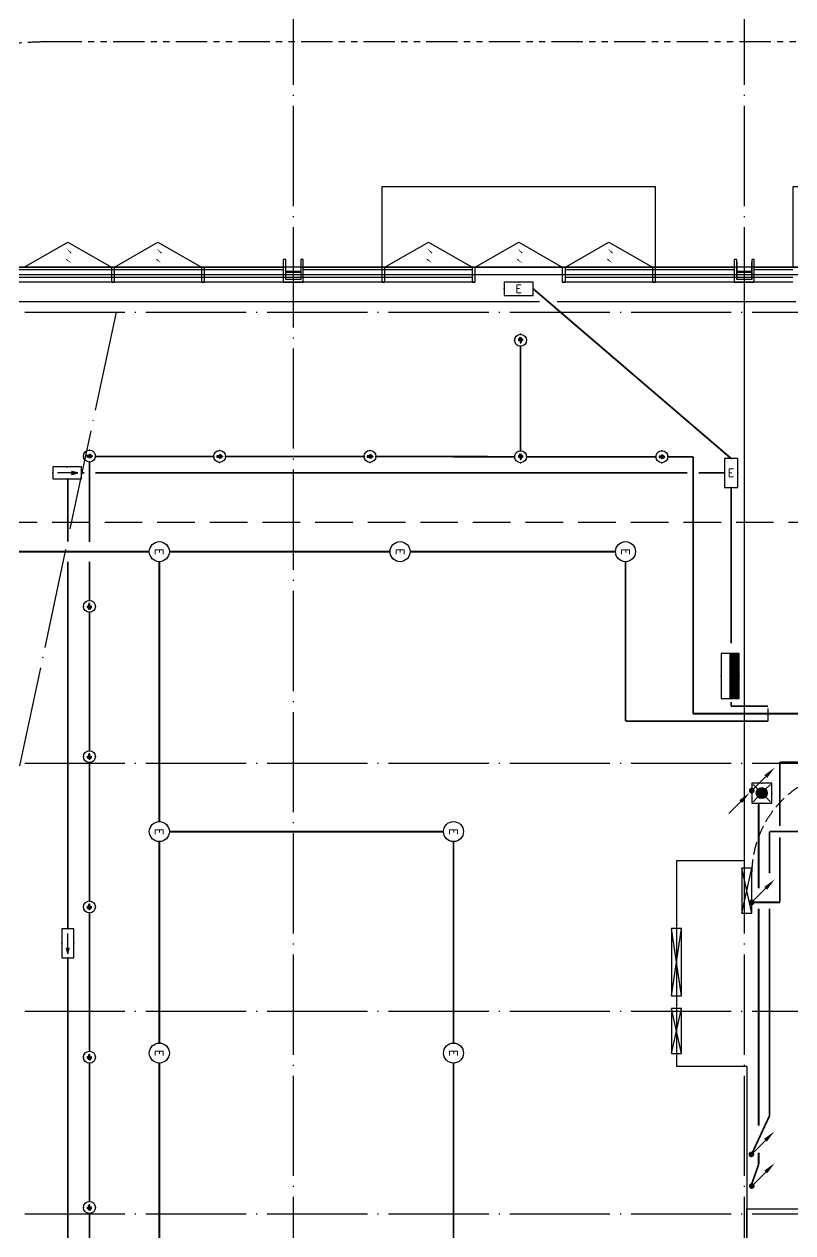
# Model space of a CAD drawing. Extents: x -288892 to 250096, y -100054 to 404668.
# Drawn here: x 9030 to 24370, y 7322 to 31450 of the extents above; entities that cross this region are included whole.
import ezdxf
from ezdxf.enums import TextEntityAlignment as Align
from ezdxf.xclip import XClip

# ---------------------------------------------------------------- set-up
doc = ezdxf.new("R2010")
doc.units = 0
doc.header["$LTSCALE"] = 1000
doc.header["$MEASUREMENT"] = 0
for name, pattern in [('104-14# 核心筒$0$DASH', [0.35, 0.25, -0.1]), ('104-14# 核心筒$0$DOTE', [2.42, 2, -0.2, 0.02, -0.2]), ('DASH', [0.35, 0.25, -0.1]), ('X-104 14#平面$0$109 3#平面$0$DASH', [0.35, 0.25, -0.1]), ('X-104 14#平面$0$PHANTOM2', [1.25, 0.625, -0.125, 0.125, -0.125, 0.125, -0.125])]:
    doc.linetypes.add(name, pattern=pattern)
doc.layers.get('0').update_dxf_attribs({"linetype": 'CONTINUOUS'})
doc.layers.add('104-14# 核心筒$0$04-不打印_辅助线', color=165, linetype='CONTINUOUS', plot=False)
doc.layers.add('14#楼幕墙$0$04-不打印_辅助线', color=165, linetype='CONTINUOUS', plot=False)
for name, color, linetype in [('104-14# 核心筒$0$A_AXIS-轴线', 36, '104-14# 核心筒$0$DOTE'), ('14#楼幕墙$0$A-C_玻璃幕墙', 140, 'CONTINUOUS'), ('14#楼幕墙$0$A-C_窗', 140, 'CONTINUOUS'), ('EQUIP-照明', 3, 'CONTINUOUS'), ('EQUIP-箱柜', 3, 'CONTINUOUS'), ('LWIRE', 4, 'CONTINUOUS'), ('WIRE-应急', 2, 'DASH'), ('WIRE-照明', 1, 'CONTINUOUS'), ('X-104 14#平面$0$A-C_玻璃幕墙', 140, 'CONTINUOUS'), ('X-104 14#平面$0$A-SUR_吊顶', 40, 'CONTINUOUS'), ('X-104 14#平面$0$A-TECH_暖通', 6, 'CONTINUOUS')]:
    doc.layers.add(name, color=color, linetype=linetype)
doc.layers.add('X-104 14#平面$0$000套内', color=226, linetype='CONTINUOUS', lineweight=30)
doc.styles.add('_TCH_LABEL', font='COMPLEX', dxfattribs={"bigfont": 'GBCBIG'})
doc.styles.add('_TEL_DIM', font='SIMPLEX', dxfattribs={"width": 0.8, "height": 3.5, "bigfont": 'HZTXT'})
doc.styles.get("Standard").update_dxf_attribs({"font": 'gbenor.shx', "bigfont": 'gbcbig.shx'})

# ---------------------------------------------------------------- blocks, each defined once
blk = doc.blocks.new('14#楼幕墙$0$A$C38D07553')
blk.add_lwpolyline([(-60, -300), (0, -300), (0, 0), (-60, 0)], close=True)
blk = doc.blocks.new('*U1890')
blk.add_lwpolyline([(300, 0), (0, 0), (0, 150), (300, 150)], close=True)
blk = doc.blocks.new('14#楼幕墙$0$A$C07E80D9E')
blk.add_lwpolyline([(-350, -50), (-50, -50), (-50, -450), (0, -450), (0, 0), (-400, 0), (-400, -450), (-350, -450)], close=True)
for points in [[(-50, -200), (-350, -200)], [(-50, -220), (-350, -220)]]:
    blk.add_lwpolyline(points)
at = {"layer": '14#楼幕墙$0$A-C_玻璃幕墙', "rotation": 180}
blk.add_blockref('*U1890', (-50, -50), dxfattribs=at)
blk = doc.blocks.new('14#楼幕墙$0$A$C385D642F')
for p, q in [((23250, 27600), (23250, 27250)), ((23550, 27250), (23550, 27600))]:
    blk.add_line(p, q)
at = {"rotation": 180}
for p in [(14200, 27200), (23200, 27200)]:
    blk.add_blockref('14#楼幕墙$0$A$C07E80D9E', p, dxfattribs=at)
for p in [(10830, 27500), (12630, 27500), (16230, 27500), (18030, 27500), (19830, 27500), (21630, 27500)]:
    blk.add_blockref('14#楼幕墙$0$A$C38D07553', p)
blk = doc.blocks.new('14#楼幕墙$0$A$C22714246')
blk.add_lwpolyline([(1740, 497), (870, 0), (0, 497)])
at = {"layer": '14#楼幕墙$0$A-C_玻璃幕墙', "color": 1}
blk.add_lwpolyline([(899, 122, 0, 25, 0), (802, 217, 0, 0, 0), (900, 340, 25, 0, 0), (796, 422, 0, 0, 0)], format="xyseb", dxfattribs=at)
blk = doc.blocks.new('14#楼幕墙')
at = {"layer": '14#楼幕墙$0$A-C_玻璃幕墙'}
for p, q in [((4762, 26600), (14200, 26600)), ((4803, 26550), (14200, 26550)), ((4924, 26400), (17970, 26400)), ((18030, 26300), (5005, 26300)), ((24370, 26300), (19770, 26300)), ((19830, 26400), (24370, 26400))]:
    blk.add_line(p, q, dxfattribs=at)
at = {"layer": '14#楼幕墙$0$A-C_玻璃幕墙', "ltscale": 2}
for points in [[(16170, 26600), (21630, 26600), (21630, 28200), (16170, 28200)], [(24370, 26600), (29830, 26600), (29830, 28200), (24370, 28200)]]:
    blk.add_lwpolyline(points, close=True, dxfattribs=at)
at = {"layer": '14#楼幕墙$0$A-C_玻璃幕墙'}
for points in [[(14600, 26600), (23200, 26600)], [(14600, 26550), (17970, 26550)], [(19830, 26550), (23200, 26550)], [(23600, 26600), (32200, 26600)], [(23600, 26550), (24370, 26550)]]:
    blk.add_lwpolyline(points, dxfattribs=at)
at = {"layer": '14#楼幕墙$0$04-不打印_辅助线', "rotation": 180}
blk.add_blockref('14#楼幕墙$0$A$C22714246', (19770, 27097), dxfattribs=at)
at = {"layer": '14#楼幕墙$0$A-C_玻璃幕墙'}
blk.add_blockref('14#楼幕墙$0$A$C385D642F', (0, -900), dxfattribs=at)
at = {"layer": '14#楼幕墙$0$A-C_窗', "rotation": 180}
for p in [(10770, 27097), (12570, 27097), (17970, 27097), (21570, 27097)]:
    blk.add_blockref('14#楼幕墙$0$A$C22714246', p, dxfattribs=at)
blk = doc.blocks.new('104-14# 核心筒')
at = {"layer": '104-14# 核心筒$0$04-不打印_辅助线', "linetype": '104-14# 核心筒$0$DASH'}
blk.add_arc((25650, 14480), 2100, 0, 180, dxfattribs=at)
at = {"layer": '104-14# 核心筒$0$A_AXIS-轴线'}
for p, q in [((14400, 54018), (14400, -8545)), ((23400, 54018), (23400, -8545)), ((-24839, 25700), (120260, 25700)), ((-24839, 16700), (120260, 16700)), ((-24839, 11750), (120260, 11750)), ((-24839, 7700), (120260, 7700))]:
    blk.add_line(p, q, dxfattribs=at)
blk.add_lwpolyline([(10863, 25700), (4543, -4033)], dxfattribs=at)
blk = doc.blocks.new('*U1813')
blk.add_lwpolyline([(200, 0), (200, 1350), (0, 1350), (0, 0), (200, 0), (0, 1350), (0, 0), (200, 1350)])
blk = doc.blocks.new('*U1803')
blk.add_lwpolyline([(200, 0), (200, 900), (0, 900), (0, 0), (200, 0), (0, 900), (0, 0), (200, 900)])
blk = doc.blocks.new('X-104 14#平面$0$sdfjladfiididid')
at = {"layer": 'X-104 14#平面$0$A-TECH_暖通'}
for name, p in [('*U1803', (23350, 13700)), ('*U1813', (21950, 12050, 2600)), ('*U1803', (21950, 10900))]:
    blk.add_blockref(name, p, dxfattribs=at)
blk = doc.blocks.new('X-104 14#平面')
at = {"layer": 'X-104 14#平面$0$000套内'}
blk.add_lwpolyline([(23450, -2050), (-1173, -2050), (4885, 26450), (23400, 26450), (23400, 14750), (22050, 14750), (22050, 10650), (23450, 10650)], close=True, dxfattribs=at)
blk.add_lwpolyline([(23400, 26450), (50400, 26450), (50400, -2050), (23450, -2050), (23450, 7800), (32350, 7800), (32350, 7600), (41500, 7600), (41500, 16600), (38350, 16600), (38350, 19250), (30600, 19250), (30600, 26300)], dxfattribs=at)
at = {"layer": 'X-104 14#平面$0$A-C_玻璃幕墙'}
blk.add_lwpolyline([(-1359, -2200), (108092, -2200), (111292, 2370), (113380, 908), (115789, 4348), (113701, 5811), (116900, 10380), (116900, 38462), (99065, 43424), (96016, 32464), (85707, 35332), (87317, 41119), (83503, 42180), (66341, 26600), (4762, 26600)], close=True, dxfattribs=at)
at = {"layer": 'X-104 14#平面$0$A-SUR_吊顶', "linetype": 'X-104 14#平面$0$PHANTOM2'}
blk.add_line((57680, 31100), (9725, 31100), dxfattribs=at)
at = {"layer": 'X-104 14#平面$0$A-SUR_吊顶', "linetype": 'X-104 14#平面$0$109 3#平面$0$DASH', "ltscale": 3}
blk.add_lwpolyline([(109062, -4432), (119297, 10714), (117563, 11100), (120742, 38795), (99427, 44725), (92631, 20300), (86987, 20300), (86987, 21500), (8392, 21500), (5689, 8781), (-2734, 10571), (-6010, -4842), (40178, -2825), (39845, -4916), (83846, -2647)], close=True, dxfattribs=at)
at = {"layer": 'X-104 14#平面$0$A-SUR_吊顶', "linetype": 'X-104 14#平面$0$PHANTOM2'}
for radius in [16000, 12000]:
    blk.add_arc((9725, 19100), radius, 90, 168, dxfattribs=at)
ref = blk.add_blockref('104-14# 核心筒', (0, 0))
XClip(ref).set_block_clipping_path([(-38664.3623821461, -25500), (139216.5485069363, 330900)])
for name in ['14#楼幕墙', 'X-104 14#平面$0$sdfjladfiididid']:
    blk.add_blockref(name, (0, 0))
blk = doc.blocks.new('$equip$00002604')
blk.add_hatch(color=256).paths.add_polyline_path([(0.275, 0.5, 1), (-0.274, 0.5, 1)])
for p, q in [((-0.429, 0.929), (-0.194, 0.694)), ((0.194, 0.694), (0.429, 0.929)), ((-0.429, 0.071), (-0.194, 0.306)), ((0.194, 0.306), (0.429, 0.071))]:
    blk.add_line(p, q)
at = {"const_width": 0.02}
blk.add_lwpolyline([(-0.5, 1), (-0.5, 0), (0.5, 0), (0.5, 1), (-0.5, 1), (-0.5, 0)], dxfattribs=at)
blk.add_lwpolyline([(-0.5, 1), (-0.5, 0), (0.5, 0), (0.5, 1)], close=True)
blk.add_circle((0, 0.5), 0.275)
for p in [(0, 1), (-0.5, 0.5), (0, 0), (0.5, 0.5)]:
    blk.add_point(p)
at = {"color": 7, "style": '_TEL_DIM', "flags": 1}
blk.add_attdef('A', text='', height=0.000025, dxfattribs=at).set_placement((0, 0), align=Align.MIDDLE_CENTER)
blk = doc.blocks.new('$TelecSys$00000079')
for p, q in [((0.7, 0.7), (0, 0)), ((0.104, 0.104), (0.104, 0.104)), ((-0.104, -0.104), (-0.104, -0.104))]:
    blk.add_line(p, q)
at = {"const_width": 0.142}
blk.add_lwpolyline([(-0.071, 0, 1), (0.071, 0, 1)], format="xyb", close=True, dxfattribs=at)
blk.add_solid([(0.63, 0.77), (0.77, 0.63), (1.15, 1.15)])
at = {"width": 0.8, "flags": 9}
blk.add_attdef('A', (0, 0), '', height=0.00002, dxfattribs=at)
blk = doc.blocks.new('$TelecSys$00000081')
for p, q in [((0.104, 0.104), (0.104, 0.104)), ((-1.15, -1.15), (-0.55, -0.55)), ((-0.104, -0.104), (-0.104, -0.104))]:
    blk.add_line(p, q)
at = {"const_width": 0.142}
blk.add_lwpolyline([(0.071, 0, 1), (-0.071, 0, 1)], format="xyb", close=True, dxfattribs=at)
blk.add_solid([(-0.62, -0.48), (-0.48, -0.62), (-0.1, -0.1)])
at = {"width": 0.8, "flags": 9}
blk.add_attdef('A', (0, 0), '', height=0.00002, rotation=180, dxfattribs=at)
blk = doc.blocks.new('$equip_U$00000189(HT0843)')
at = {"color": 2}
for p, q in [((-0.72, 0.66), (-0.72, 0)), ((0.72, 0.66), (-0.72, 0.66)), ((0.72, 0), (0.72, 0.66)), ((-0.72, 0), (0.72, 0))]:
    blk.add_line(p, q, dxfattribs=at)
at = {"color": 2, "const_width": 0.0125}
for points in [[(0.72, 0.66), (0.72, 0.66), (-0.72, 0.66)], [(-0.72, 0.66), (-0.72, 0)], [(0.72, 0), (0.72, 0.66)], [(-0.72, 0), (0.72, 0)]]:
    blk.add_lwpolyline(points, dxfattribs=at)
at = {"color": 2}
blk.add_lwpolyline([(-0.72, 0.66), (-0.72, 0)], dxfattribs=at)
for p in [(0, 0.66), (-0.72, 0.33), (0, 0), (0.72, 0.33)]:
    blk.add_point(p)
at = {"color": 7, "style": '_TEL_DIM'}
blk.add_attdef('$TEXT$', text='', height=0.4, dxfattribs=at).set_placement((0, 0.33), align=Align.MIDDLE_CENTER)
at = {"color": 7, "style": '_TEL_DIM', "flags": 1}
blk.add_attdef('A', text='', height=0.000025, dxfattribs=at).set_placement((0, 0), align=Align.MIDDLE_CENTER)
blk = doc.blocks.new('$equip$00001838')
blk.add_circle((0, 0), 0.5)
at = {"color": 7, "style": '_TEL_DIM'}
blk.add_attdef('$TEXT$', text='', height=0.4, dxfattribs=at).set_placement((0, 0), align=Align.MIDDLE_CENTER)
at = {"color": 7, "style": '_TEL_DIM', "flags": 1}
blk.add_attdef('A', text='', height=0.00002, dxfattribs=at).set_placement((0, 0), align=Align.MIDDLE_CENTER)
blk = doc.blocks.new('$equip$00002541')
blk.add_hatch(color=256).paths.add_polyline_path([(-0.24, 0.372), (-0.528, 0.3), (-0.24, 0.228)])
for p, q in [((-0.72, 0.6), (-0.72, 0)), ((0.72, 0.6), (-0.72, 0.6)), ((-0.72, 0), (0.72, 0)), ((-0.24, 0.372), (-0.528, 0.3)), ((-0.528, 0.3), (-0.24, 0.228)), ((-0.24, 0.372), (-0.24, 0.228)), ((0.72, 0), (0.72, 0.6))]:
    blk.add_line(p, q)
at = {"color": 7}
blk.add_line((-0.48, 0.3), (0.48, 0.3), dxfattribs=at)
at = {"const_width": 0.02}
blk.add_lwpolyline([(-0.72, 0.6), (-0.72, 0), (0.72, 0), (0.72, 0.6), (-0.72, 0.6), (-0.72, 0)], dxfattribs=at)
for p in [(-0.72, 0.3), (0, 0.6), (0, 0), (0.72, 0.3)]:
    blk.add_point(p)
at = {"color": 7, "style": '_TEL_DIM', "flags": 1}
blk.add_attdef('A', text='', height=0.00002, dxfattribs=at).set_placement((0, 0), align=Align.MIDDLE_CENTER)
blk = doc.blocks.new('*X1338')
at = {"color": 0}
for p, q in [((-250, 33), (-183, 100)), ((-250, 68), (-218, 100)), ((-247, 0), (-147, 100)), ((-212, 0), (-112, 100)), ((-177, 0), (-77, 100)), ((-141, 0), (-41, 100)), ((-106, 0), (-6, 100)), ((-71, 0), (29, 100)), ((-35, 0), (65, 100)), ((0, 0), (100, 100)), ((35, 0), (135, 100)), ((71, 0), (171, 100)), ((106, 0), (206, 100)), ((141, 0), (241, 100)), ((177, 0), (250, 73)), ((212, 0), (250, 38)), ((247, 0), (250, 3))]:
    blk.add_line(p, q, dxfattribs=at)
blk = doc.blocks.new('$equip$00001414')
for p, q in [((0.75, 0.6), (-0.75, 0.6)), ((-0.75, 0.6), (-0.75, 0)), ((0.75, 0), (0.75, 0.6)), ((-0.75, 0.3), (0.75, 0.3)), ((-0.75, 0), (0.75, 0))]:
    blk.add_line(p, q)
at = {"const_width": 0.3}
blk.add_lwpolyline([(-0.75, 0.15), (0.75, 0.15)], dxfattribs=at)
for p in [(0, 0.6), (-0.75, 0.3), (0, 0), (0.75, 0.3)]:
    blk.add_point(p)
at = {"xscale": 0.00300000000061118, "yscale": 0.00300000000061118, "zscale": 0.00300000000061118}
blk.add_blockref('*X1338', (0, 0), dxfattribs=at)
at = {"style": '_TCH_LABEL', "flags": 9}
blk.add_attdef('A', (0, 0), '', height=0.00002, dxfattribs=at)
blk = doc.blocks.new('$equip_U$00000283(晏大钊)')
at = {"color": 3}
for p, q in [((-0.07, 0.05), (-0.27, 0.05)), ((-0.27, 0.05), (-0.27, 0.05)), ((-0.26, 0.05), (-0.27, 0.04)), ((-0.25, 0.05), (-0.27, 0.03)), ((-0.24, 0.05), (-0.27, 0.02)), ((-0.23, 0.05), (-0.27, 0.01)), ((-0.22, 0.05), (-0.27, 0)), ((-0.2, 0.05), (-0.27, -0.01)), ((-0.19, 0.05), (-0.27, -0.03)), ((-0.18, 0.05), (-0.27, -0.04)), ((-0.17, 0.05), (-0.27, -0.05)), ((-0.16, 0.05), (-0.27, -0.06)), ((-0.27, 0.05), (-0.27, 0.05)), ((-0.26, 0.05), (-0.27, 0.04)), ((-0.25, 0.05), (-0.27, 0.03)), ((-0.24, 0.05), (-0.27, 0.02)), ((-0.23, 0.05), (-0.27, 0.01)), ((-0.22, 0.05), (-0.27, 0)), ((-0.2, 0.05), (-0.27, -0.01)), ((-0.19, 0.05), (-0.27, -0.03)), ((-0.18, 0.05), (-0.27, -0.04)), ((-0.17, 0.05), (-0.27, -0.05)), ((-0.16, 0.05), (-0.27, -0.06)), ((-0.15, 0.05), (-0.26, -0.06)), ((-0.15, 0.05), (-0.26, -0.06)), ((-0.14, 0.05), (-0.25, -0.06)), ((-0.14, 0.05), (-0.25, -0.06)), ((-0.13, 0.05), (-0.24, -0.06)), ((-0.13, 0.05), (-0.24, -0.06)), ((-0.11, 0.05), (-0.23, -0.06)), ((-0.11, 0.05), (-0.23, -0.06)), ((-0.1, 0.05), (-0.22, -0.06)), ((-0.1, 0.05), (-0.22, -0.06)), ((-0.09, 0.05), (-0.21, -0.06)), ((-0.09, 0.05), (-0.21, -0.06)), ((-0.08, 0.05), (-0.2, -0.06)), ((-0.08, 0.05), (-0.2, -0.06)), ((-0.07, 0.05), (-0.18, -0.06)), ((-0.07, 0.05), (-0.18, -0.06)), ((-0.06, 0.05), (-0.17, -0.06)), ((-0.06, 0.05), (-0.17, -0.06)), ((-0.05, 0.05), (-0.16, -0.06)), ((-0.05, 0.05), (-0.16, -0.06)), ((-0.04, 0.05), (-0.15, -0.06)), ((-0.04, 0.05), (-0.15, -0.06)), ((-0.02, 0.05), (-0.14, -0.06)), ((-0.02, 0.05), (-0.14, -0.06)), ((-0.01, 0.05), (-0.13, -0.06)), ((-0.01, 0.05), (-0.13, -0.06)), ((0, 0.05), (-0.12, -0.06)), ((0, 0.05), (-0.12, -0.06)), ((0.01, 0.05), (-0.11, -0.06)), ((0.01, 0.05), (-0.11, -0.06)), ((0.02, 0.05), (-0.09, -0.06)), ((0.02, 0.05), (-0.09, -0.06)), ((0.03, 0.05), (-0.08, -0.06)), ((0.03, 0.05), (-0.08, -0.06)), ((0.04, 0.05), (-0.07, -0.06)), ((0.04, 0.05), (-0.07, -0.06)), ((0.05, 0.05), (-0.06, -0.06)), ((0.05, 0.05), (-0.06, -0.06)), ((-0.04, 0.17), (-0.05, 0.16)), ((-0.04, 0.17), (-0.05, 0.16)), ((0.07, 0.05), (-0.05, -0.06)), ((0.07, 0.05), (-0.05, -0.06)), ((-0.03, 0.17), (-0.04, 0.16)), ((-0.02, 0.17), (-0.04, 0.15)), ((-0.03, 0.17), (-0.04, 0.16)), ((-0.02, 0.17), (-0.04, 0.15)), ((0.15, 0.13), (-0.04, -0.06)), ((0.15, 0.13), (-0.04, -0.06)), ((0.21, 0.08), (-0.04, -0.18)), ((0.17, 0.03), (-0.04, -0.18)), ((-0.01, 0.17), (-0.03, 0.15)), ((0, 0.17), (-0.03, 0.14)), ((-0.01, 0.17), (-0.03, 0.15)), ((0, 0.17), (-0.03, 0.14)), ((0.16, 0.13), (-0.03, -0.06)), ((0.16, 0.13), (-0.03, -0.06)), ((0.22, 0.07), (-0.03, -0.18)), ((0.17, 0.02), (-0.03, -0.18)), ((0.01, 0.17), (-0.02, 0.14)), ((0.01, 0.17), (-0.02, 0.14)), ((0.17, 0.12), (-0.02, -0.06)), ((0.17, 0.12), (-0.02, -0.06)), ((0.22, 0.07), (-0.02, -0.18)), ((0.17, 0.01), (-0.02, -0.18)), ((0.02, 0.17), (-0.01, 0.13)), ((0.03, 0.17), (-0.01, 0.13)), ((0.02, 0.17), (-0.01, 0.13)), ((0.03, 0.17), (-0.01, 0.13)), ((0.23, 0.06), (-0.01, -0.18)), ((0.05, 0.17), (0, 0.12)), ((0.06, 0.17), (0, 0.12)), ((0.05, 0.17), (0, 0.12)), ((0.06, 0.17), (0, 0.12)), ((0.17, 0.11), (0, -0.06)), ((0.17, 0.11), (0, -0.06)), ((0.24, 0.06), (0, -0.18)), ((0.07, 0.17), (0.01, 0.11)), ((0.07, 0.17), (0.01, 0.11)), ((0.18, 0.11), (0.01, -0.06)), ((0.18, 0.11), (0.01, -0.06)), ((0.08, 0.17), (0.02, 0.1)), ((0.09, 0.17), (0.02, 0.1)), ((0.08, 0.17), (0.02, 0.1)), ((0.09, 0.17), (0.02, 0.1)), ((0.18, 0.1), (0.02, -0.06)), ((0.18, 0.1), (0.02, -0.06)), ((0.24, 0.05), (0.02, -0.18)), ((0.1, 0.17), (0.03, 0.09)), ((0.11, 0.17), (0.03, 0.09)), ((0.1, 0.17), (0.03, 0.09)), ((0.11, 0.17), (0.03, 0.09)), ((0.19, 0.1), (0.03, -0.06)), ((0.19, 0.1), (0.03, -0.06)), ((0.25, 0.05), (0.03, -0.18)), ((0.12, 0.16), (0.04, 0.08)), ((0.12, 0.16), (0.04, 0.08)), ((0.19, 0.09), (0.04, -0.06)), ((0.19, 0.09), (0.04, -0.06)), ((0.25, 0.04), (0.04, -0.18)), ((0.12, 0.16), (0.05, 0.08)), ((0.12, 0.16), (0.05, 0.08)), ((0.13, 0.15), (0.05, 0.07)), ((0.13, 0.15), (0.05, 0.07)), ((0.2, 0.09), (0.05, -0.06)), ((0.2, 0.09), (0.05, -0.06)), ((0.26, 0.03), (0.05, -0.18)), ((0.14, 0.15), (0.06, 0.07)), ((0.14, 0.15), (0.06, 0.07)), ((0.14, 0.14), (0.06, 0.06)), ((0.14, 0.14), (0.06, 0.06)), ((0.21, 0.08), (0.06, -0.06)), ((0.16, 0.04), (0.06, -0.06)), ((0.27, 0.03), (0.06, -0.18)), ((0.15, 0.14), (0.07, 0.06)), ((0.15, 0.14), (0.07, 0.06)), ((0.27, 0.02), (0.07, -0.18)), ((0.28, 0.02), (0.08, -0.18)), ((0.28, 0.01), (0.09, -0.18)), ((0.28, 0.01), (0.09, -0.18)), ((0.29, 0.01), (0.1, -0.18)), ((0.29, 0.01), (0.1, -0.18)), ((0.3, 0), (0.16, -0.13)), ((0.3, 0), (0.16, -0.13)), ((0.21, 0.08), (0.17, 0.04)), ((0.21, 0.08), (0.18, 0.04)), ((0.22, 0.07), (0.19, 0.04)), ((0.22, 0.07), (0.2, 0.04)), ((0.23, 0.06), (0.21, 0.04)), ((0.24, 0.06), (0.21, 0.03)), ((0.24, 0.05), (0.21, 0.02)), ((0.25, 0.05), (0.21, 0.01)), ((0.25, 0.04), (0.21, 0)), ((0.26, 0.03), (0.21, -0.01)), ((0.27, 0.03), (0.21, -0.02)), ((0.27, 0.02), (0.21, -0.03)), ((0.28, 0.02), (0.21, -0.05)), ((-0.03, -0.15), (-0.05, -0.18)), ((-0.03, -0.15), (-0.05, -0.18)), ((0.17, 0), (-0.01, -0.18)), ((0.17, -0.01), (0, -0.18)), ((0.17, -0.03), (0.02, -0.18)), ((0.17, -0.04), (0.03, -0.18)), ((0.17, -0.05), (0.04, -0.18)), ((0.17, -0.05), (0.05, -0.18)), ((0.18, -0.05), (0.06, -0.18)), ((0.19, -0.05), (0.07, -0.18)), ((0.2, -0.05), (0.08, -0.18)), ((0.3, 0), (0.27, -0.03)), ((0.3, 0), (0.27, -0.03))]:
    blk.add_line(p, q, dxfattribs=at)
at = {"color": 3, "linetype": 'ByBlock', "ltscale": 5}
for p, q in [((-0.27, 0.05), (-0.27, -0.06)), ((0.07, 0.05), (-0.27, 0.05)), ((0.07, 0.05), (-0.06, 0.17)), ((-0.06, 0.17), (0.11, 0.17)), ((0.07, 0.05), (0.07, 0.05)), ((0.11, 0.17), (0.3, 0)), ((-0.27, -0.06), (0.07, -0.06)), ((-0.06, -0.18), (0.07, -0.06)), ((0.11, -0.18), (-0.06, -0.18)), ((0.07, -0.06), (0.07, -0.06)), ((0.3, 0), (0.11, -0.18))]:
    blk.add_line(p, q, dxfattribs=at)
at = {"color": 3}
blk.add_circle((0, 0), 0.595, dxfattribs=at)
for p in [(-0.59, 0), (0, 0.59), (0.59, 0), (0, -0.59)]:
    blk.add_point(p)
at = {"color": 7, "style": '_TEL_DIM', "flags": 1}
for tag in ['A', 'REMARK']:
    blk.add_attdef(tag, text='', height=0.000025, dxfattribs=at).set_placement((0, 0), align=Align.MIDDLE_CENTER)
blk = doc.blocks.new('$equip_U$00000284(晏大钊)')
for p in [(-0.298, 0), (0, 0.298), (0.298, 0), (0, -0.298)]:
    blk.add_point(p)
at = {"xscale": 0.5, "yscale": 0.5, "zscale": 0.5}
blk.add_blockref('$equip_U$00000283(晏大钊)', (0, 0), dxfattribs=at)
at = {"color": 7, "style": '_TEL_DIM', "flags": 1}
for tag in ['A', 'REMARK']:
    blk.add_attdef(tag, text='', height=0.0000125, dxfattribs=at).set_placement((0, 0), align=Align.MIDDLE_CENTER)
blk = doc.blocks.new('$equip_U$00000302(HT0843)')
for p in [(-0.298, 0), (0, 0.298), (0.298, 0), (0, -0.298)]:
    blk.add_point(p)
at = {"rotation": 180}
blk.add_blockref('$equip_U$00000284(晏大钊)', (0, 0), dxfattribs=at)
at = {"color": 7, "style": '_TEL_DIM', "flags": 1}
for tag in ['A', 'REMARK']:
    blk.add_attdef(tag, text='', height=0.0000125, dxfattribs=at).set_placement((0, 0), align=Align.MIDDLE_CENTER)

msp = doc.modelspace()

# ---------------------------------------------------------------- linework, layer by layer
at = {"layer": 'WIRE-应急', "linetype": 'DASH'}
msp.add_line((23876, 17538), (23876, 17834), dxfattribs=at)
for points, const_width in [([(23138, 22780), (19188, 26168)], 35), ([(7100, 25909), (19315, 25911)], 30), ([(19661, 25911), (24433, 25911)], 30), ([(18936, 22933), (18936, 25021)], 35), ([(10333, 21112), (10333, 22709)], 35), ([(12812, 22821), (10452, 22821)], 35), ([(13050, 22821), (15812, 22821)], 35), ([(16050, 22821), (18817, 22814)], 35), ([(19055, 22814), (21637, 22814)], 35), ([(21875, 22814), (22379, 22814)], 35), ([(22379, 17686), (22379, 22814)], 35), ([(10230, 22492), (10176, 22492)], 35), ([(22266, 22492), (10453, 22492)], 35), ([(23006, 22492), (22491, 22492)], 35), ([(9900, 21120), (9900, 22372)], 35), ([(23138, 22204), (23138, 19092)], 35), ([(9900, 21120), (9900, 21423)], 35), ([(11527, 20920), (7427, 20920)], 35), ([(11927, 20920), (16331, 20920)], 35), ([(20831, 20920), (16731, 20920)], 35), ([(9900, 13390), (9900, 20720)], 35), ([(10333, 19947), (10333, 20720)], 35), ([(11727, 15531), (11727, 20720)], 35), ([(21031, 20720), (21031, 17538)], 35), ([(10333, 16947), (10333, 19709)], 35), ([(23138, 17917), (23138, 17834)], 35), ([(23876, 17686), (22379, 17686)], 35), ([(23876, 17834), (23138, 17834)], 35), ([(32877, 17686), (23876, 17686)], 35), ([(23876, 17538), (21031, 17538)], 35), ([(10333, 13947), (10333, 16709)], 35), ([(24112, 15445), (24112, 16719)], 35), ([(24661, 16719), (24112, 16719)], 35), ([(23688, 15900), (23688, 14200)], 35), ([(11927, 15331), (17398, 15331)], 35), ([(24112, 13920), (24112, 15220)], 35), ([(11727, 11111), (11727, 15131)], 35), ([(17598, 11111), (17598, 15131)], 35), ([(23550, 13920), (23575, 13920)], 35), ([(23579, 13920), (24112, 13920)], 35), ([(23688, 13795), (23688, 9459)], 35), ([(10333, 10947), (10333, 13709)], 35), ([(9900, 12814), (9900, 4723)], 35), ([(10333, 7947), (10333, 10709)], 35), ([(11727, 6654), (11727, 10711)], 35), ([(17598, 6654), (17598, 10711)], 35), ([(23688, 8925), (23688, 8687)], 35), ([(23688, 8687), (23550, 8298)], 35), ([(10333, 4947), (10333, 7709)], 35)]:
    msp.add_lwpolyline(points, dxfattribs=dict(at, const_width=const_width))
at = {"layer": 'WIRE-照明', "linetype": 'Continuous', "const_width": 35}
for points in [[(25443, 15333), (23907, 15333)], [(23907, 15333), (23907, 14497)], [(23907, 13795), (23907, 9663)], [(23907, 9663), (23550, 8895)]]:
    msp.add_lwpolyline(points, dxfattribs=at)

# ---------------------------------------------------------------- block references
msp.add_blockref('X-104 14#平面', (0, 0))
at = {"layer": 'EQUIP-照明'}
ref = msp.add_blockref('$equip_U$00000189(HT0843)', (18900, 26300), dxfattribs=dict(at, xscale=400, yscale=400, zscale=400, rotation=180))
ref.add_attrib('$TEXT$', 'E', dxfattribs={"layer": '0', "color": 7, "height": 160, "style": '_TEL_DIM'}).set_placement((18900, 26168), align=Align.MIDDLE_CENTER)
at = {"layer": 'EQUIP-照明', "xscale": 400, "yscale": 400, "zscale": 400}
for name, p, rotation in [('$equip_U$00000302(HT0843)', (18936, 25140), 270), ('$equip_U$00000302(HT0843)', (10333, 22828), 180), ('$equip_U$00000302(HT0843)', (12931, 22821), 180), ('$equip_U$00000302(HT0843)', (15931, 22821), 180), ('$equip_U$00000302(HT0843)', (18936, 22814), 270), ('$equip_U$00000302(HT0843)', (21756, 22814), 180), ('$equip$00002541', (9888, 22612), 180), ('$equip_U$00000302(HT0843)', (10333, 19828), 90), ('$equip_U$00000302(HT0843)', (10333, 16828), 90), ('$equip$00002604', (23550, 16100), 270), ('$equip_U$00000302(HT0843)', (10333, 13828), 90), ('$equip$00002541', (10020, 13102), 90), ('$equip_U$00000302(HT0843)', (10333, 10828), 90), ('$equip_U$00000302(HT0843)', (10333, 7828), 90)]:
    msp.add_blockref(name, p, dxfattribs=dict(at, rotation=rotation))
at = {"layer": 'EQUIP-照明'}
ref = msp.add_blockref('$equip_U$00000189(HT0843)', (23270, 22492), dxfattribs=dict(at, xscale=400, yscale=400, zscale=400, rotation=90))
ref.add_attrib('$TEXT$', 'E', dxfattribs={"layer": '0', "color": 7, "height": 160, "style": '_TEL_DIM'}).set_placement((23138, 22492), align=Align.MIDDLE_CENTER)
at = {"layer": 'EQUIP-照明', "xscale": 400, "yscale": 400, "zscale": 400, "rotation": 270}
for p in [(11727, 20920), (16531, 20920), (21031, 20920), (11727, 15331), (17598, 15331), (11727, 10911), (17598, 10911)]:
    msp.add_blockref('$equip$00001838', p, dxfattribs=at).add_auto_attribs({'$TEXT$': 'E'})
at = {"layer": 'EQUIP-箱柜', "xscale": 600, "yscale": 600, "zscale": 600, "rotation": 90}
msp.add_blockref('$equip$00001414', (23300, 18438), dxfattribs=at)
at = {"layer": 'LWIRE', "xscale": 400, "yscale": 400, "zscale": 400}
for name, p in [('$TelecSys$00000079', (23550, 16150)), ('$TelecSys$00000081', (23550, 16150)), ('$TelecSys$00000079', (23550, 13920)), ('$TelecSys$00000079', (23543, 8888)), ('$TelecSys$00000079', (23550, 8256))]:
    msp.add_blockref(name, p, dxfattribs=at)

doc.saveas('drawing.dxf')
